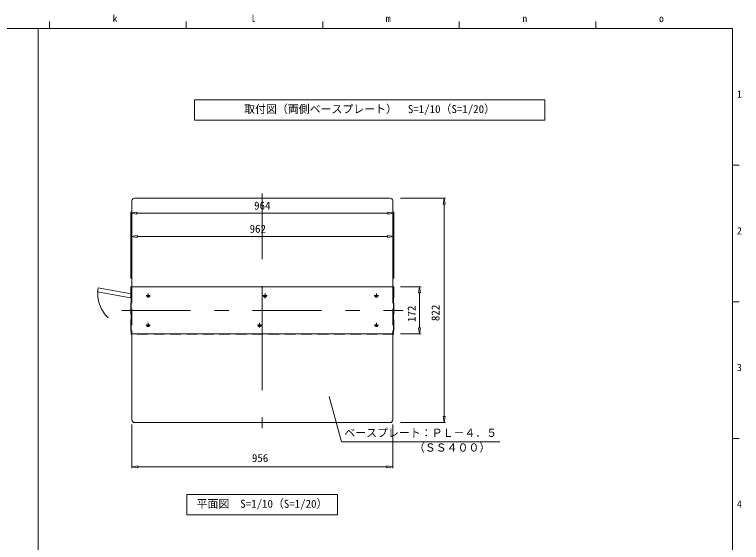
# Model space of a CAD drawing. Units: millimetres on the paper, with parts at other scales. Extents: x -192 to 192, y -136 to 136.
# Drawn here: x 58.5 to 191.7, y 39.7 to 136.4 of the extents above; entities that cross this region are included whole.
import ezdxf
from ezdxf.enums import TextEntityAlignment as Align

# ---------------------------------------------------------------- set-up
doc = ezdxf.new("R2010")
doc.units = ezdxf.units.MM
for name, pattern in [('DASHED2', [3, 2, -1]), ('DASHED3', [4, 3, -1]), ('USER1', [3, 1, -2]), ('USER5', [24, 12, -5, 2, -5]), ('USER7', [25, 6, -5, 2, -5, 2, -5])]:
    doc.linetypes.add(name, pattern=pattern)
for name, color, linetype, lineweight in [('0-1_1-0', 7, 'Continuous', 18), ('0-3_1-2', 7, 'USER5', 9), ('0-5_1-5', 7, 'USER1', 18), ('0-C_2-4', 7, 'Continuous', 18), ('0-D_2-5', 7, 'USER5', 9), ('0-E_2-7', 7, 'Continuous', 18), ('0-F_2-8', 6, 'Continuous', 18), ('F-4', 7, 'Continuous', 18), ('F-E', 3, 'Continuous', 18)]:
    doc.layers.add(name, color=color, linetype=linetype, lineweight=lineweight)
doc.layers.add('F-0', color=7, linetype='Continuous')
doc.styles.add('ＭＳ ゴシック', font='')
doc.styles.get('ＭＳ ゴシック').set_extended_font_data('MS Gothic')

msp = doc.modelspace()

# ---------------------------------------------------------------- linework, layer by layer
at = {"layer": '0-1_1-0'}
for p, q in [((127.329, 102.796), (80.529, 102.796)), ((80.029, 102.296), (80.029, 86.546)), ((127.829, 86.546), (127.829, 102.296)), ((80.029, 77.946), (80.029, 62.196)), ((127.829, 62.196), (127.829, 77.946)), ((80.529, 61.696), (127.329, 61.696))]:
    msp.add_line(p, q, dxfattribs=at)
at = {"layer": '0-1_1-0', "linetype": 'DASHED3'}
for p, q in [((80.029, 86.546), (80.029, 77.946)), ((127.829, 86.546), (127.829, 77.946))]:
    msp.add_line(p, q, dxfattribs=at)
at = {"layer": '0-1_1-0', "linetype": 'DASHED2'}
for p, q in [((127.979, 86.546), (128.029, 86.546)), ((128.029, 86.546), (128.029, 77.896)), ((128.029, 77.896), (79.829, 77.896))]:
    msp.add_line(p, q, dxfattribs=at)
msp.add_lwpolyline([(79.879, 86.546), (79.829, 86.546), (79.829, 77.896)], dxfattribs=at)
at = {"layer": '0-1_1-0'}
for centre in [(83.029, 84.946), (104.429, 84.946), (124.829, 84.946), (83.029, 79.546), (103.429, 79.546), (124.829, 79.546)]:
    msp.add_circle(centre, 0.125, dxfattribs=at)
for centre, start, end in [((80.529, 102.296), 90, 180), ((127.329, 102.296), 0, 90), ((80.529, 62.196), 180, 270), ((127.329, 62.196), 270, 0)]:
    msp.add_arc(centre, 0.5, start, end, dxfattribs=at)
at = {"layer": '0-3_1-2'}
for p, q in [((103.929, 103.647), (103.929, 60.642)), ((83.029, 84.645), (83.029, 85.334)), ((104.429, 84.488), (104.429, 85.334)), ((124.829, 84.645), (124.829, 85.334)), ((82.629, 84.946), (83.398, 84.946)), ((104.029, 84.946), (104.798, 84.946)), ((124.429, 84.946), (125.198, 84.946)), ((78.795, 82.246), (129.038, 82.246)), ((83.029, 79.245), (83.029, 79.934)), ((103.429, 79.088), (103.429, 79.934)), ((124.829, 79.245), (124.829, 79.934)), ((82.629, 79.546), (83.398, 79.546)), ((103.029, 79.546), (103.798, 79.546)), ((125.228, 79.546), (124.459, 79.546))]:
    msp.add_line(p, q, dxfattribs=at)
at = {"layer": '0-5_1-5'}
for centre in [(83.029, 84.946), (104.429, 84.946), (124.829, 84.946), (83.029, 79.546), (103.429, 79.546), (124.829, 79.546)]:
    msp.add_circle(centre, 0.285, dxfattribs=at)
at = {"layer": '0-C_2-4'}
for p, q in [((73.871, 86.356), (73.741, 85.617)), ((79.748, 84.558), (73.741, 85.617)), ((79.879, 85.296), (73.871, 86.356)), ((79.879, 85.296), (79.748, 84.558)), ((79.879, 86.546), (79.879, 77.946)), ((127.979, 86.546), (79.879, 86.546))]:
    msp.add_line(p, q, dxfattribs=at)
msp.add_lwpolyline([(127.979, 86.546), (127.979, 77.946), (79.879, 77.946)], dxfattribs=at)
at = {"layer": '0-D_2-5'}
for p, q in [((103.929, 74.612), (103.929, 91.035)), ((78.161, 82.246), (129.743, 82.246))]:
    msp.add_line(p, q, dxfattribs=at)
at = {"layer": '0-E_2-7', "color": 5}
for p, q in [((116.202, 66.496), (118.432, 58.173)), ((118.432, 58.173), (147.447, 58.173))]:
    msp.add_line(p, q, dxfattribs=at)
at = {"layer": '0-F_2-8', "color": 5}
for p, q in [((129.239, 102.796), (137.512, 102.796)), ((137.262, 62.796), (137.262, 101.696)), ((79.829, 88.057), (79.829, 100.279)), ((80.929, 100.029), (126.929, 100.029)), ((128.029, 88.057), (128.029, 100.279)), ((79.879, 88.057), (79.879, 96.035)), ((127.979, 88.057), (127.979, 96.035)), ((80.979, 95.785), (126.879, 95.785)), ((129.239, 86.546), (133.008, 86.546)), ((132.758, 79.046), (132.758, 85.446)), ((129.239, 77.946), (133.008, 77.946)), ((80.029, 61.322), (80.029, 53.344)), ((127.829, 61.322), (127.829, 53.344)), ((129.239, 61.696), (137.512, 61.696)), ((81.129, 53.594), (126.729, 53.594))]:
    msp.add_line(p, q, dxfattribs=at)
at = {"layer": '0-F_2-8'}
for p, q in [((137.262, 102.796), (137.079, 101.696)), ((137.446, 101.696), (137.262, 102.796)), ((137.446, 101.696), (137.079, 101.696)), ((80.929, 100.213), (79.829, 100.029)), ((79.829, 100.029), (80.929, 99.846)), ((80.929, 100.213), (80.929, 99.846)), ((126.929, 100.213), (128.029, 100.029)), ((126.929, 100.213), (126.929, 99.846)), ((128.029, 100.029), (126.929, 99.846)), ((80.979, 95.968), (79.879, 95.785)), ((80.979, 95.968), (80.979, 95.601)), ((126.879, 95.968), (127.979, 95.785)), ((126.879, 95.968), (126.879, 95.601)), ((79.879, 95.785), (80.979, 95.601)), ((127.979, 95.785), (126.879, 95.601)), ((132.758, 86.546), (132.575, 85.446)), ((132.942, 85.446), (132.575, 85.446)), ((132.942, 85.446), (132.758, 86.546)), ((132.942, 79.046), (132.575, 79.046)), ((132.758, 77.946), (132.575, 79.046)), ((132.942, 79.046), (132.758, 77.946)), ((137.446, 62.796), (137.079, 62.796)), ((137.262, 61.696), (137.079, 62.796)), ((137.446, 62.796), (137.262, 61.696)), ((80.029, 53.594), (81.129, 53.777)), ((81.129, 53.411), (80.029, 53.594)), ((81.129, 53.411), (81.129, 53.777)), ((126.729, 53.411), (126.729, 53.777)), ((127.829, 53.594), (126.729, 53.777)), ((126.729, 53.411), (127.829, 53.594))]:
    msp.add_line(p, q, dxfattribs=at)
at = {"layer": '0-F_2-8', "color": 5, "linetype": 'USER7'}
msp.add_arc((79.879, 85.296), 6.1, 170, 270, dxfattribs=at)
at = {"layer": 'F-4'}
for p, q in [((64.935, 133.876), (64.935, 135.127)), ((89.963, 133.876), (89.963, 135.127)), ((114.99, 133.876), (114.99, 135.127)), ((140.018, 133.876), (140.018, 135.127)), ((165.045, 133.876), (165.045, 135.127)), ((-191.597, 133.876), (190.073, 133.876)), ((62.85, 133.876), (62.85, -116.399)), ((190.073, 133.876), (190.073, -136.421)), ((191.324, 108.849), (190.073, 108.849)), ((191.324, 83.821), (190.073, 83.821)), ((191.324, 58.794), (190.073, 58.794))]:
    msp.add_line(p, q, dxfattribs=at)
at = {"layer": 'F-E'}
for p, q in [((90.102, 48.539), (117.685, 48.539)), ((90.102, 44.772), (90.102, 48.539)), ((117.685, 48.539), (117.685, 44.772)), ((117.685, 44.772), (90.102, 44.772))]:
    msp.add_line(p, q, dxfattribs=at)
msp.add_lwpolyline([(91.531, 117.064), (91.531, 120.802), (155.682, 120.802), (155.682, 117.064)], close=True, dxfattribs=at)

# ---------------------------------------------------------------- texts
at = {"layer": '0-E_2-7', "style": 'ＭＳ ゴシック'}
for s, p in [('ベースプレート：ＰＬ－４．５', (118.961, 58.639)), ('（ＳＳ４００）', (131.7, 55.941))]:
    msp.add_text(s, height=1.466, dxfattribs=at).set_placement(p, align=Align.BOTTOM_LEFT)
at = {"layer": '0-F_2-8', "color": 7, "style": 'ＭＳ ゴシック'}
for s, p in [('964', (102.429, 100.256)), ('962', (101.601, 96.011)), ('956', (102.029, 54.022))]:
    msp.add_text(s, height=1.466, dxfattribs=at).set_placement(p, align=Align.BOTTOM_LEFT)
for s, p in [('172', (132.463, 80.122)), ('822', (136.835, 80.282))]:
    msp.add_text(s, height=1.466, rotation=90, dxfattribs=at).set_placement(p, align=Align.BOTTOM_LEFT)
at = {"layer": 'F-0', "style": 'ＭＳ ゴシック'}
for s, p in [('取付図（両側ベースプレート）\u3000S=1/10（S=1/20）', (100.606, 117.933)), ('平面図\u3000S=1/10（S=1/20）', (91.893, 45.656))]:
    msp.add_text(s, height=1.466, dxfattribs=at).set_placement(p, align=Align.BOTTOM_LEFT)
at = {"layer": 'F-4', "style": 'ＭＳ ゴシック'}
for s, p in [('k', (76.495, 134.644)), ('l', (101.795, 134.644)), ('m', (126.55, 134.644)), ('o', (176.616, 134.644)), ('1', (190.891, 120.784)), ('2', (190.891, 95.757)), ('3', (190.891, 70.729)), ('4', (190.891, 45.702))]:
    msp.add_text(s, height=1.32, dxfattribs=at).set_placement(p, align=Align.BOTTOM_LEFT)
msp.add_text('n', height=1.32, rotation=0.001, dxfattribs=at).set_placement((151.577, 134.644), align=Align.BOTTOM_LEFT)

doc.saveas('drawing.dxf')
